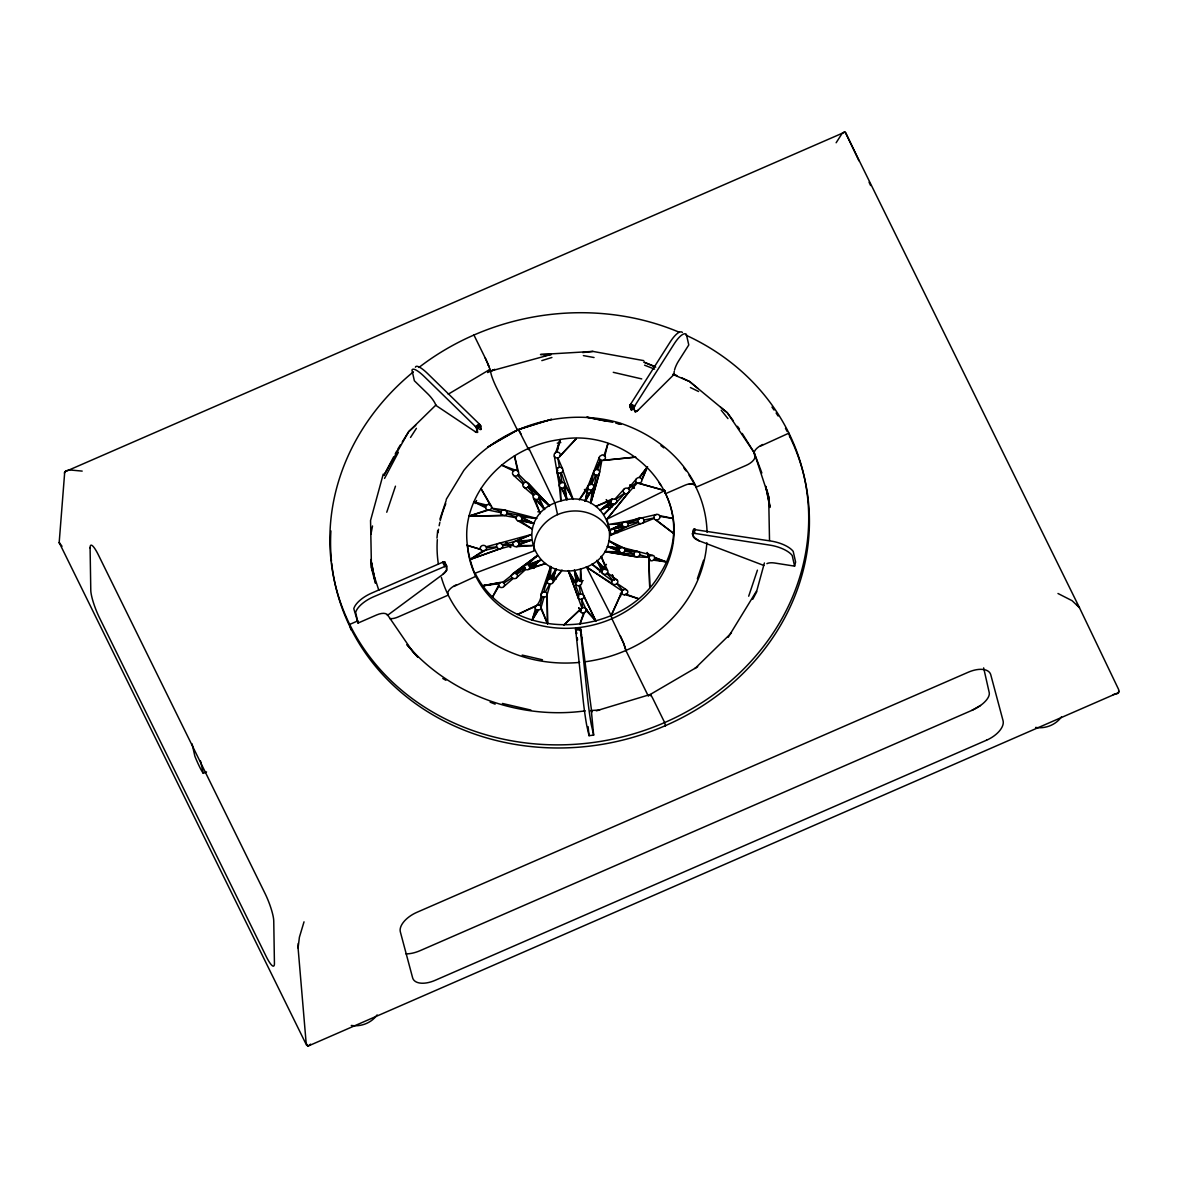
<?xml version="1.0" encoding="UTF-8"?>
<svg xmlns="http://www.w3.org/2000/svg" width="1178" height="1178" viewBox="0 0 1178 1178"><rect width="100%" height="100%" fill="white"/><g stroke="black" fill="none" stroke-linecap="round" stroke-linejoin="round"><path stroke-width="1.5" d="M386.605 614.18A10.646 4.697 -26.2 0 0 376.621 614.96L358.038 623.059L355.638 612.427A21.94 9.674 -26.2 0 1 373.397 596.863L446.462 565.764L446.624 570.314L442.913 574.304L387.4 615.417A10.646 4.697 -26.2 0 0 387.12 614.739M624.428 594.831A3.107 2.621 -18 0 1 623.088 594.551L622.706 594.301A3.107 2.621 -18 0 1 621.866 593.418L621.675 592.166L611.176 615.593L611.883 618.686L623.545 643.129L625.871 650.477L647.709 694.843A10.646 1.001 66.5 0 0 648.356 696.124M580.224 628.198L587.631 698.48A21.94 1.016 82.6 0 0 591.253 724.455L593.653 735.087L589.059 735.69L586.659 725.059A21.94 1.016 82.6 0 1 583.051 699.069L575.659 629.877C574.54 624.9 587.498 630.657 575.659 629.877L575.63 628.787L580.253 628.316L580.695 630.289M581.667 582.403L581.534 582.02A3.107 2.606 -12.6 0 0 580.371 580.828L580.548 569.018C630.878 555.677 609.983 486.367 560.816 500.959C510.486 514.3 531.396 583.596 580.548 569.018L581.711 582.801A3.107 2.606 -12.6 0 1 581.431 584.023L581.196 584.391A3.107 2.621 -12.3 0 1 580.15 585.289L579.237 585.628A3.107 2.621 -12.3 0 1 577.78 585.672L577.353 585.54A3.078 2.592 -11.9 0 1 576.248 584.862L568.252 570.623L581.888 607.922L580.032 610.101A3.107 2.606 -11.7 0 0 580.18 611.294L580.371 611.662A3.107 2.606 -12.2 0 0 581.284 612.531L582.182 612.825M682.401 332.402A21.94 6.612 -64 0 0 670.076 342.15L630.554 404.319L629.847 406.675L631.217 409.826A10.646 3.21 -64 0 0 634.044 408.339L631.217 409.826M674.552 369.936A10.646 3.21 -64 0 1 678.484 361.16L688.777 344.963L686.376 334.331A21.94 6.612 -64 0 0 674.037 344.079L634.515 406.263L633.823 408.619L635.192 411.77A10.646 3.21 -64 0 0 638.005 410.268L674.155 374.309A10.646 3.21 -64 0 1 674.258 371.261M310.594 1044.15L308.032 1046.108L306.501 1045.063L59.18 542.557L64.731 471.863L845.112 132.01L1079.446 607.657L1118.673 689.586L1118.747 692.502L308.032 1046.108L306.177 1043.428L298.078 947.937L299.403 937.217L304.027 921.829M580.371 580.813L579.488 580.518A3.107 2.621 -12.3 0 0 578.192 580.504C570.932 583.684 581.417 592.078 577.838 597.334M582.153 612.84A3.107 2.606 -12.2 0 0 583.596 612.825L584.524 612.501A3.107 2.606 -12.2 0 0 585.599 611.618L585.996 609.247L581.417 599.234A3.107 2.621 -12.2 0 1 579.959 599.263L579.532 599.116A3.078 2.592 -11.9 0 1 578.427 598.424L578.162 598.085M601.811 460.598L599.455 473.129L590.738 503.433L593.786 486.381A3.078 2.857 -22 0 0 593.241 485.189L592.932 484.85A3.107 2.886 -21.2 0 0 591.724 484.232L588.485 485.203L579.252 499.855L587.866 488.104A3.107 2.886 -21.2 0 1 587.748 486.735L599.705 456.357L602.385 454.782L605.094 456.284A3.136 2.901 -22.1 0 1 605.404 457.579L605.359 458.051A3.136 2.901 -22.1 0 1 604.785 459.317L601.811 460.598L599.587 459.125M453.928 586.438L475.838 576.307C468.034 557.356 463.764 536.432 469.035 516.126L488.517 510.059A3.122 2.857 0.5 0 0 489.93 509.794L490.342 509.573A3.078 2.812 0.8 0 0 491.52 508.189L504.405 509.941L536.667 518.394L518.659 515.434A3.063 2.798 -0.1 0 0 517.51 515.817A3.063 2.798 -0.3 0 0 516.553 516.671L516.052 518.202A3.107 2.842 0 0 0 516.391 519.483L516.641 519.866A3.107 2.827 0.6 0 0 517.76 520.735L532.132 528.966L520.116 520.912A3.107 2.827 0.6 0 1 518.659 521L517.746 520.735M298.27 943.431L298.078 947.937M520.116 515.537L522.222 518.688A3.078 2.812 1.1 0 1 521.353 520.234L520.116 520.912M436.979 538.125L437.686 530.556M593.535 472.039L594.375 474.528A3.092 2.871 -22.3 0 0 595.582 475.176L596.539 475.279A3.092 2.871 -22.2 0 0 598.336 474.646L599.278 473.556M516.082 517.79L502.432 515.228A3.122 2.857 0.5 0 1 501.313 514.33L501.077 513.961A3.107 2.842 -0.1 0 1 500.768 512.68L501.268 511.164A3.063 2.798 -0.1 0 1 502.24 510.324L502.623 510.133M552.983 582.536L553.292 581.77A3.107 2.621 -6.8 0 0 553.204 580.533L562.127 570.108L552.983 582.536A3.107 2.621 -6.8 0 1 552.026 583.493L551.613 583.728A3.107 2.621 -6.8 0 1 550.229 584.038L546.828 595.67A3.107 2.621 -6.7 0 1 545.856 596.628L545.443 596.834A3.107 2.636 -6.5 0 1 544.03 597.143L540.687 608.776A3.107 2.621 -6.7 0 1 539.701 609.733L536.918 610.116L535.18 608.805A3.136 2.651 -6.2 0 1 534.9 607.612C538.596 603.71 540.952 600.058 541.394 593.359L550.627 566.53C552.438 576.822 544.899 581.844 544.103 591.871M620.909 552.88L618.877 550.052A3.063 2.621 -23.5 0 1 619.422 548.845C620.953 546.327 625.901 547.623 624.767 550.818A3.092 2.665 -22.6 0 1 624.016 551.952L623.633 552.276A3.078 2.651 -22.7 0 1 622.337 552.865L604.697 551.569L636.267 556.87L648.872 557.415A3.092 2.665 -23.3 0 1 650.536 555.677L653.186 555.545A3.136 2.695 -22.8 0 1 654.291 556.252L654.6 558.711L653.024 560.404A3.136 2.695 -22.8 0 1 651.64 560.787L651.169 560.787A3.136 2.695 -22.8 0 1 649.873 560.389L648.739 557.842M593.697 487.766L592.181 489.547L590.738 503.433L599.028 473.954M547.21 581.063L547.196 581.903A3.078 2.606 -6.2 0 0 547.726 583.007L548.035 583.331A3.107 2.621 -6.8 0 0 549.257 583.935M491.638 507.762L491.138 505.642L488.649 504.405A3.136 2.871 0.1 0 0 487.339 504.64L485.63 506.378L486.028 508.837A3.122 2.857 0.5 0 0 487.118 509.721M635.384 556.679L634.309 555.928A3.092 2.665 -23.2 0 1 633.764 554.382L633.926 553.513A3.092 2.665 -23.2 0 1 635.605 551.746L638.24 551.613A3.092 2.665 -23.2 0 1 639.286 552.335L639.551 552.703A3.107 2.68 -22.8 0 1 639.845 553.91L639.683 554.779A3.107 2.68 -22.8 0 1 638.903 555.928L638.535 556.222A3.078 2.651 -22.8 0 1 637.224 556.796L636.738 556.87M549.051 579.031L550.627 566.53L547.328 580.666M613.134 504.213L611.824 503.728A3.078 2.798 -27 0 1 610.793 502.329L612.074 499.074L616.006 499.266A3.092 2.812 -25.5 0 1 616.683 500.385L616.771 500.827A3.078 2.798 -26 0 1 616.595 502.152L604.005 514.403L613.134 504.213A3.122 2.842 -26.5 0 0 614.548 504.051M527.95 564.468L529.275 564.998A3.078 2.651 -1 0 1 530.291 566.397L528.951 569.327A3.107 2.68 -1.9 0 1 527.567 569.754L527.096 569.769A3.107 2.68 -1.9 0 1 525.712 569.416L524.961 568.886A3.092 2.68 -2.1 0 1 524.284 567.796L524.195 567.369A3.078 2.665 -1.6 0 1 524.254 566.544A3.151 2.724 -1.5 0 1 524.696 565.661A3.181 2.754 -1.2 0 1 525.447 564.954L537.374 555.56L527.95 564.468L525.447 564.954M548.477 579.326L550.627 566.53M554.337 456.107L559.506 486.485A3.122 2.916 -12.8 0 0 560.713 487.854L562.083 488.266A3.063 2.871 -13.7 0 0 563.496 488.045L565.455 485.086L561.332 472.687A3.092 2.901 -13.7 0 0 562.613 471.318L562.878 470.42A3.107 2.916 -14.3 0 0 562.686 469.094L557.827 457.889A3.078 2.886 -13.6 0 1 555.928 457.712L555.515 457.506A3.122 2.916 -13.1 0 1 554.337 456.107L554.161 455.238A3.122 2.916 -13.1 0 1 554.44 453.869L554.676 453.471M654.026 518.379L642.054 523.356A3.092 2.739 -25.7 0 1 640.655 523.636L639.728 523.488A3.092 2.739 -26.5 0 1 638.358 522.443L625.282 527.258L622.279 525.741A3.063 2.695 -26.9 0 1 622.102 524.46L622.161 524.092A3.122 2.768 -26.6 0 1 623.898 522.031L656.794 514.403A3.122 2.768 -26.4 0 1 658.207 514.521L658.605 514.712A3.092 2.739 -25.8 0 1 659.562 515.596L659.886 516.406A3.092 2.739 -25.8 0 1 659.813 517.702L659.4 518.541A3.092 2.739 -25.8 0 1 658.34 519.513L657.913 519.719A3.092 2.739 -25.8 0 1 656.514 519.984L655.586 519.822A3.092 2.739 -26.4 0 1 654.232 518.776L653.908 517.967A3.092 2.739 -26.4 0 1 653.952 516.73A3.122 2.768 -26.4 0 1 655.321 514.933L656.337 514.491M370.952 534.208L372.513 525.977M558.298 457.756L558.74 457.55A3.092 2.901 -13.8 0 0 560.036 456.18L560.301 455.282A3.107 2.916 -14.2 0 0 560.124 453.957L559.933 453.545A3.092 2.901 -13.8 0 0 559.005 452.617L558.608 452.381A3.078 2.886 -13.6 0 0 557.282 452.175M591.238 484.129L593.521 472.952L589.53 484.438M480.447 547.328L480.874 546.548A3.122 2.783 1.1 0 1 484.129 545.443L484.762 545.635A3.122 2.783 1.1 0 1 486.161 546.813L531.278 534.532L514.094 541.718A3.092 2.754 0.9 0 0 513.078 542.808L512.901 543.22A3.107 2.768 0.7 0 0 512.857 544.472L513.21 545.311A3.107 2.768 0.7 0 0 514.197 546.253L514.624 546.459A3.122 2.768 1 0 0 516.067 546.71L516.995 546.533A3.122 2.768 1 0 0 518.497 545.488L518.997 544.265A3.063 2.724 1.8 0 0 518.821 542.999L518.32 542.233A3.122 2.768 1 0 0 516.524 541.232M534.473 550.759L475.132 573.2C510 643.247 620.173 639.801 659.076 575.32C704.886 506.761 635.251 425.685 560.124 439.527L556.841 452.146A3.092 2.901 -13.8 0 0 554.661 453.515M587.866 488.104L585.171 501.239L592.181 489.547M593.8 487.309L596.539 475.279M763.83 565.455L699.276 540.879L693.4 536.947L692.487 533.943L693.621 529.452L770.986 541.055A21.94 9.041 13.7 0 1 793.206 551.392L795.606 562.024L794.605 566.132L774.815 563.04A10.646 4.388 13.7 0 0 766.878 563.658M699.276 540.879A10.646 4.388 13.7 0 1 694.313 538.007L692.487 533.811L693.945 529.275M692.944 533.384L694.431 529.187M693.43 533.295L694.726 529.172M604.844 455.901L607.936 443.502L604.167 455.268M556.841 452.146L560.124 439.527C518.511 444.813 479.402 474.557 469.035 516.126L503.816 515.552A3.122 2.857 0.5 0 0 505.244 515.272L506.039 514.771A3.092 2.827 0.9 0 0 506.805 513.652L506.982 512.783L519.645 515.434M383.262 474.071L370.555 520.47L371.453 567.678L374.516 580.091M764.404 562.966L756.88 590.458L728.195 637.283M553.027 580.165L556.193 568.738L549.419 578.899L550.229 578.781A3.107 2.621 -6 0 1 551.407 578.928L553.204 580.533M588.043 488.502L585.171 501.239L591.754 489.739M535.416 609.159L532.044 620.291L538.361 610.204M538.096 494.51L537.256 494.053A3.078 2.871 -5.4 0 0 535.843 493.891L535.372 493.98A3.122 2.916 -5.1 0 0 534.061 494.627L533.472 495.349A3.122 2.916 -5.1 0 0 533.016 496.689L534.208 499.03L536.977 499.56A3.078 2.871 -4.4 0 0 538.582 498.574L539.2 497.322A3.122 2.916 -5.1 0 0 539.141 495.982L528.554 486.411A3.092 2.886 -4.9 0 0 528.966 484.673L518.482 474.219A3.078 2.871 -4.9 0 0 518.688 472.893L514.462 455.695L517.598 470.95A3.107 2.901 -5 0 1 518.482 471.995M541.085 594.124L542.911 592.122M527.862 482.73L527.008 482.273A3.078 2.871 -5.2 0 0 525.579 482.096L525.093 482.185A3.092 2.886 -4.9 0 0 523.857 482.833L522.796 485.262A3.122 2.901 -4.4 0 0 523.282 486.543L533.472 495.349M633.823 408.619L634.692 405.983L630.716 404.054L629.847 406.675L633.823 408.619L635.192 411.77L638.005 410.268M583.611 612.825L579.856 624.252L584.524 612.501M693.621 529.452L694.402 532.854M386.752 512.239L395.469 486.175M439.939 519.086L446.138 500.547M697.347 578.81L703.56 560.272M748.693 596.215L757.425 570.152M555.736 452.529L560.124 439.527M601.884 571.345L602.518 570.167A3.078 2.577 -18.2 0 1 604.137 569.151L607.436 570.034A3.107 2.621 -18.4 0 1 607.907 571.183L607.907 571.595A3.107 2.636 -17.9 0 1 607.495 572.817L606.876 573.509A3.107 2.636 -17.9 0 1 605.595 574.201L605.139 574.29A3.078 2.606 -17.7 0 1 603.74 574.231L591.886 564.085L601.884 571.345A3.107 2.636 -17.9 0 0 601.87 572.611L602.282 573.303M552.467 579.502L556.193 568.738L551.407 578.928M536.093 609.748L532.044 620.291L537.875 610.233M552.099 579.237L556.193 568.738M595.921 469.551L600.5 460.127L595.921 469.551L593.903 471.038M596.569 469.448L597.526 469.551L601.34 460.51M503.845 586.585A3.122 2.695 -1.6 0 0 504.596 585.054L504.596 584.641A3.078 2.665 -1.4 0 0 503.875 583.095L502.697 582.374A3.078 2.665 -1.4 0 0 501.283 582.182L498.5 584.259L499.87 587.159A3.122 2.695 -1.6 0 0 501.239 587.527L501.725 587.527A3.122 2.695 -1.6 0 0 503.124 587.13L513.225 578.472L514.639 578.634A3.122 2.695 -1.8 0 0 516.038 578.221L525.712 569.416M591.709 484.217L595.582 475.176M636.149 479.122A3.136 2.842 -26.2 0 0 635.722 480.433L635.781 480.918A3.078 2.798 -26.5 0 0 636.503 482.509L637.239 483.024A3.136 2.842 -26.2 0 0 638.564 483.333L640.022 482.995A3.136 2.842 -26.2 0 0 641.141 482.126L641.421 481.728A3.136 2.842 -26.2 0 0 641.848 480.433L647.473 466.738L639.006 477.576A3.151 2.871 -26 0 0 636.812 478.43L628.227 488.546A3.048 2.768 -25.7 0 0 627.152 488.09L625.385 488.222A3.122 2.842 -26 0 0 624.266 488.899L615.255 498.75M621.675 592.578L611.176 615.593L586.408 566.942L622.117 590.973A3.107 2.621 -18 0 0 621.645 592.181M538.39 604.977C542.248 606.125 540.025 595.862 544.03 597.143M545.296 592.033L549.728 584.023M641.774 479.534L647.473 466.738L639.713 477.635M498.485 585.495L492.507 597.04L498.854 586.276M518.482 474.219L517.628 475.338A3.078 2.871 -4.6 0 1 515.861 476.045L515.375 476.045A3.122 2.901 -4.6 0 1 513.608 475.382L512.975 474.719A3.122 2.901 -4.6 0 1 512.518 473.423L512.518 472.982A3.107 2.901 -5 0 1 512.945 471.701L513.549 471.009A3.107 2.901 -5 0 1 514.86 470.361M393.614 456.976L383.881 475.382L408.707 431.634L436.022 404.938M395.248 453.898L396.868 450.835M384.558 478.415L398.355 452.323M752.757 599.249L756.821 591.577M479.549 429.263A10.646 2.415 49.9 0 0 480.977 429.425L479.343 424.051L427.805 373.75A21.94 4.962 49.9 0 0 415.422 367.212M836.13 142.759L842.123 133.408L844.302 131.892L845.701 132.716L858.939 160.782M446.197 499.443L463.852 470.375C500.871 425.287 564.483 406.719 620.246 423.138M533.796 568.208L536.255 563.835M557.238 468.653L557.003 469.065A3.122 2.916 -12.9 0 0 556.723 470.42M533.472 568.414L536.181 563.879M650.683 694.902L650.197 695.712A10.646 1.001 66.5 0 1 653.363 699.599L664.657 722.556L665.467 726.119M397.678 449.304L400.432 444.886M402.272 441.941L408.707 431.634L415.731 425.287M1119.1 691.177L1117.627 693.533L1113.225 694.608M410.518 437.45L416.408 428.321M64.334 472.996L65.732 470.964L69.414 469.919L82.18 471.097M611.029 534.724L606.906 519.203L629.111 491.727A3.078 2.798 -26 0 0 629.317 490.401L629.229 489.96A3.122 2.842 -26 0 0 628.581 488.841L628.227 488.546M473.924 335.023L485.218 357.979A10.646 1.001 66.5 0 1 487.913 363.928L488.517 365.43A10.646 1.001 66.5 0 1 489.974 369.377L487.618 372.528L494.863 369.421L490.46 371.099L491.182 374.28A10.646 1.001 66.5 0 0 496.468 387.547L517.495 430.279M528.274 486.794L537.256 494.053L527.935 487.118A3.092 2.886 -4.5 0 1 526.654 487.766L525.683 487.854A3.122 2.901 -4.4 0 1 523.901 487.206M606.42 564.365L599.455 572.11M612.192 583.508L611.75 582.359A3.107 2.621 -18.4 0 1 612.162 580.783L612.796 580.062A3.092 2.606 -18.2 0 1 614.077 579.385L615.034 579.237M612.81 584.082L613.635 584.45A3.078 2.606 -17.8 0 0 615.019 584.538L615.505 584.421A3.107 2.636 -17.9 0 0 616.757 583.773L617.39 583.081A3.107 2.636 -17.9 0 0 617.832 581.858L617.832 581.446A3.107 2.621 -18.4 0 0 617.39 580.298L607.495 572.817M622.117 590.973L622.735 590.281A3.092 2.606 -18.1 0 1 624.031 589.604L624.988 589.471A3.107 2.621 -18.2 0 1 626.343 589.766L627.329 590.546A3.107 2.621 -18.2 0 1 627.771 591.709L627.756 592.107A3.107 2.621 -18 0 1 627.314 593.329L624.443 594.802M628.286 492.89L606.906 519.203L664.848 490.578L665.541 493.685L684.816 485.292A10.646 4.697 -26.2 0 1 695.594 485.748L695.933 487.265A135.691 121.113 -12.7 0 1 707.065 532.309M616.109 502.962L624.723 493.494A3.092 2.812 -26.6 0 0 626.563 493.729L627.918 493.184M531.97 567.472L537.08 562.362L532.338 567.811L537.08 562.362L528.672 566.029M628.625 492.551L637.239 483.024M560.036 456.18L576.351 438.569L560.198 455.739M532.029 567.428L537.08 562.362M731.45 632.91L695.005 668.486L697.7 666.66M580.327 609.276L563.629 625.223L580.15 609.674M562.392 482.435L561.965 482.479A3.107 2.901 -13.5 0 0 560.816 482.877L559.565 484.246A3.122 2.916 -12.8 0 0 559.3 485.616M502.697 582.374L514.153 573.303A3.092 2.68 -1.3 0 1 516.008 573.657L524.696 565.661M476.118 427.187L477.532 432.326A10.646 2.415 49.9 0 1 474.984 431.531L435.86 405.379A10.646 2.415 49.9 0 0 427.791 393.85L414.361 380.759L411.976 370.113A21.94 4.962 49.9 0 1 424.36 376.651L476.118 427.187L479.564 424.286M476.324 427.452L479.785 424.536M476.722 427.967L480.182 425.067M477.031 428.453L480.491 425.552M477.149 428.674L480.609 425.773M477.281 429.028L480.742 426.127L479.122 423.815L475.662 426.716L477.281 429.028L477.532 432.326L474.984 431.531M610.69 501.43L600.265 510.103L612.663 504.125M628.566 488.841L636.503 482.509M610.705 501.887L600.265 510.103L611.824 503.728M616.006 499.266L624.325 493.258M513.652 573.377L537.374 555.56L512.563 573.833M626.637 526.757L627.035 526.478A3.078 2.724 -25.9 0 0 627.889 525.373L628.065 524.946A3.092 2.739 -25.5 0 0 628.095 523.636L626.372 521.825A3.122 2.768 -26.6 0 0 624.944 521.692M642.496 523.135L642.894 522.855A3.078 2.724 -26 0 0 643.762 521.766L643.939 521.339A3.092 2.739 -25.7 0 0 643.998 520.028L643.659 519.233A3.107 2.754 -25.8 0 0 642.702 518.364L642.29 518.187M530.38 567.222L541.1 559.859L528.421 564.586M499.693 543.294L500.989 543.544A3.092 2.754 1.5 0 1 502.388 544.707L502.726 545.532A3.092 2.754 1.6 0 1 502.653 546.813L502.24 547.593A3.122 2.768 1.1 0 1 500.709 548.639L499.781 548.786A3.122 2.768 1.1 0 1 498.338 548.521L497.926 548.315A3.107 2.768 0.7 0 1 496.939 547.372L483.024 550.848L469.86 559.594L500.709 548.624L513.21 545.311M760.252 446.226L788.907 433.151L789.702 436.714M503.875 583.095L512.047 577.75L513.225 578.472M516.008 573.657L516.759 574.201L524.961 568.886M530.38 566.809L541.1 559.859L529.275 564.998M448.229 394.203L489.974 369.377L490.46 371.099L551.23 354.445L540.481 354.519L592.902 351.412L643.762 360.63M615.417 503.61L614.548 504.051M695.418 668.073L650.168 694.519L599.558 709.819M640.655 523.636L610.101 535.43L624.34 527.258M405.939 953.827A21.307 9.395 -26.2 0 0 420.31 950.572L971.865 710.378L980.464 705.519M610.101 535.43L626.21 526.993M609.527 530.822A39.684 35.414 -12.7 0 0 557.577 514.639C543.706 520.558 532.809 534.827 533.973 550.332M535.872 605.757L517.466 614.504L535.283 606.434M561.332 472.687L560.433 473.041A3.092 2.901 -13.6 0 1 558.99 473.026L558.107 472.672A3.122 2.916 -12.9 0 1 556.914 471.288L560.419 483.157M612.501 498.824L595.818 506.422L610.881 500.547M622.102 524.46L609.998 529.864L623.456 526.978M581.873 599.101L582.33 598.895A3.107 2.621 -12.2 0 0 583.39 598.012L583.625 597.644A3.107 2.606 -12.5 0 0 583.935 596.421L580.15 585.289M502.388 544.707L515.92 541.203L531.278 534.532M357.817 620.894L349.675 624.428L350.882 629.774M695.933 487.265L746.219 465.354A10.646 4.697 -26.2 0 0 754.892 456.431L754.215 453.412A10.646 4.697 -26.2 0 1 762.873 444.489M516.892 571.168L525.3 567.501M616.256 527.891L621.292 525.697M628.036 522.767L639.801 517.628M192.088 743.863L194.856 756.173A15.064 1.428 66.5 0 0 203.308 773.328L206.548 771.914M986.546 740.196L434.991 980.39A21.366 11.265 -26.9 0 1 412.609 977.755L400.358 931.916A21.366 11.265 -26.9 0 1 416.835 912.346L968.404 672.167A21.366 11.265 -26.9 0 1 990.772 674.788L1003.038 720.627A21.366 11.265 -26.9 0 1 986.546 740.211M627.962 523.238L640.42 518.143M518.909 544.692L531.381 540.113L515.92 541.203M499.781 548.786L469.86 559.594L484.894 550.538A3.122 2.783 1 0 0 485.984 549.684L486.219 549.316A3.078 2.739 1.4 0 0 486.485 547.623L486.352 547.21M581.888 607.922L582.683 607.686A3.078 2.577 -12.1 0 1 584.45 607.833L584.848 608.01A3.122 2.621 -12.4 0 1 585.805 608.879L595.832 621.012L583.773 595.641A3.107 2.606 -12.5 0 0 582.609 594.434M528.951 569.327L545.561 563.54L530.174 568.046M500.768 512.68L487.559 509.897L469.035 516.126L502.873 515.404M518.997 544.265L531.381 540.113L518.32 542.233M627.491 522.502L639.433 518.585A3.092 2.739 -26.5 0 0 638.064 520.396A3.092 2.739 -26.7 0 0 638.02 521.648L638.358 522.443M692.487 533.943L694.343 533.339L769.985 545.149A21.94 9.041 13.7 0 1 792.205 555.486L794.605 566.132M541.821 360.615L551.908 357.479M442.913 574.304A10.646 4.697 -26.2 0 0 446.624 570.314L446.624 566.014L444.474 565.926L442.634 562.186L444.798 562.274L444.798 566.574L444.798 562.274L443.252 561.98L371.571 593.138A21.94 9.674 -26.2 0 0 353.798 608.687L358.038 623.059M536.785 605.212L537.566 605.006M622.764 526.463L609.998 529.864L622.161 524.092L608.923 524.401L624.502 521.795M596.259 710.835L599.661 710.01L590.62 710.54M689.13 484.32L692.001 483.672L695.594 485.748M643.998 520.028L653.908 517.967M628.095 523.636L638.02 521.648M544.251 355.815L551.23 354.445M500.297 582.403L482.744 585.79L498.75 583.67M499.678 582.712L482.744 585.79L499.148 583.139M575.586 629.111L580.18 628.522M575.6 629.332L580.194 628.728M582.683 352.575L592.902 351.412M486.485 547.623L496.748 546.96M603.254 460.436L635.811 457.093L603.696 460.245M502.726 545.532L512.857 544.501M557.253 468.638A3.122 2.916 -12.9 0 1 558.313 467.681A3.092 2.901 -13.7 0 1 559.373 467.342L559.844 467.268A3.063 2.857 -13.6 0 1 562.201 468.299L562.48 468.682M516.524 546.651L532.456 545.561L518.497 545.488M585.201 710.864C519.66 719.935 450.467 695.064 407.043 644.881M622.072 530.218L618.494 530.394L621.955 530.233M515.817 470.287L501.504 465.06L513.549 471.009M619.157 551.687L604.697 551.569L634.971 556.487M614.916 530.895L620.305 530.954M614.842 530.91L620.158 530.984M590.796 489.945L590.311 489.93A3.078 2.857 -22.4 0 1 588.617 489.209M693.724 533.281L695.344 529.231L693.489 529.85L694.711 532.559M624.87 550.391L637.269 551.407L624.885 549.522M521.928 516.951L536.667 518.394M621.366 552.938L633.764 554.382M653.437 560.154L666.188 561.862L654.747 557.43M659.886 516.406L672.933 518.467L659.562 515.596M583.36 355.609L594.051 357.523M483.024 550.848L481.669 550.376A3.107 2.768 0.7 0 1 480.698 549.419L467.048 545.311L480.698 549.419M654.143 559.491L666.188 561.862L654.777 557.857M619.422 548.845L607.421 546.43L618.98 551.319M605.757 421.091L586.777 417.189L612.854 422.313M616.109 423.211L621.292 424.271L616.227 423.093M614.666 531.882L618.097 532.603M520.558 520.75L533.958 523.533L522.104 517.348M613.267 372.322L641.745 378.918M522.193 655.086L542.454 659.783M502.417 703.457L530.91 710.069M485.513 507.615L473.792 501.916L486.588 505.067M623.677 547.858L652.759 555.412M521.353 520.234L533.958 523.533L522.266 518.232M638.594 483.319L664.848 490.578L639.08 483.289M639.683 554.779L648.872 557.415M624.767 550.818L633.926 553.513M625.4 594.669L638.476 598.718L626.298 594.272M491.52 508.189L501.062 511.517M506.805 513.652L516.332 517.024M618.833 550.494L607.421 546.43L620.32 548.035L609.232 541.011L623.265 547.682M473.792 501.916L485.63 506.378M653.878 366.093L643.895 362.147L655.748 367.168M644.587 365.18L654.556 369.126M490.136 702.176L495.128 704.149M672.667 374.354L689.601 381.539L727.282 412.712L733.379 420.87M1057.977 593.491L1072.113 600.706L1079.446 607.657L1076.854 604.373M620.88 423.373C652.141 433.975 680.398 455.106 695.314 485.056M582.609 594.419L581.755 594.11A3.107 2.621 -12.2 0 0 579.134 594.596M673.742 374.089L676.923 375.576M681.679 377.814L689.601 381.539L697.921 388.49M690.396 387.533L698.598 391.508M630.392 404.614L634.368 406.557M630.245 404.923L634.22 406.852M630.009 405.526L633.985 407.455M629.877 406.071L633.838 408M629.832 406.307L633.808 408.236M621.748 547.52L609.232 541.011L620.673 547.844M505.303 510.221L506.407 511.105M442.766 678.469L445.888 680.28M640.39 477.87L641.392 478.724M586.408 566.942L612.472 583.817M475.426 426.613L478.43 428.63M617.11 583.449L626.343 589.751M630.053 485.1L634.441 488.104L629.95 484.997M606.199 505.671L610.351 508.705M602.915 573.877L612.177 580.739M655.586 519.822L673.212 533.089L656.043 519.94M607.333 506.245L610.189 508.454M720.538 407.19L727.282 412.712L754.17 452.617L761.871 472.982M539.2 497.322L549.478 505.892L528.48 483.392M513.608 475.382L523.003 483.937M538.744 495.158L549.478 505.892L528.878 484.217M605.08 569.003L596.834 560.507L602.017 570.932M586.129 610.454L595.832 621.012L583.935 596.421M417.719 657.118L412.86 651.817L387.223 614.371M616.771 583.758L622.735 590.281M606.876 573.509L612.796 580.062M505.995 542.13L510.737 547.564L506.142 542.233M536.005 499.663L544.53 509.47L539.068 497.764M407.146 644.764L417.792 657.029M604.137 569.151L596.834 560.507L602.518 570.167M517.628 475.338L523.827 482.818M527.935 487.118L534.09 494.642M536.491 499.634L544.53 509.47L538.582 498.574M721.216 410.224L727.96 418.602M62.022 546.268L59.18 542.557L60.225 544.324M564.748 483.422L573.112 499.354L562.878 470.42M737.428 426.303L739.46 429.013M606.567 500.164L611.765 507.232M606.214 499.605L611.632 507.011M578.751 607.774L580.857 610.66A3.092 2.754 -12.7 0 1 581.181 608.54M578.899 608.142L581.004 611.073M742.214 433.445L754.17 452.617L768.689 496.851L769.882 507.453L765.803 486.691M575.689 582.565L568.252 570.623L577.824 596.524M620.35 593.462L620.57 593.83A3.092 2.754 -12.7 0 1 620.732 594.242M490.828 505.288L480.904 488.458L490.048 504.744M565.366 485.999L573.112 499.354M518.453 429.602L528.731 449.76M444.636 562.024L446.624 566.014M444.489 561.95L446.315 565.676M444.077 561.862L445.917 565.602M443.546 561.906L445.372 565.631M443.252 561.98L445.078 565.705M576.145 581.726L574.452 570.255L579.488 580.518M528.789 448.2L554.956 503.021L557.577 514.639M869.07 182.237L870.616 185.535M561.597 488.207L566.913 499.722L564.969 486.853M607.436 570.034L601.148 556.296L606.007 569.121M485.218 357.979L488.517 365.43M533.339 497.97L540.231 513.667L535.062 499.472M540.879 608.408L547.564 623.884L547.21 594.478A3.122 2.651 -6.6 0 0 546.916 593.285L546.371 592.622A3.107 2.636 -6.5 0 0 542.867 592.122M612.383 574.952L614.563 580.003M612.265 574.82L614.401 579.812M562.083 488.266L566.913 499.722L564.35 487.545M576.498 581.343L574.452 570.255L578.221 580.518M487.913 363.928L488.929 366.8M647.193 552.482L649.608 559.388M647.296 552.673L649.667 559.506M556.914 471.288L560.816 482.877M491.388 506.025L491.668 506.864M378.83 590.281L371.453 567.678L370.805 559.506M489.974 369.377L490.46 371.099M574.452 570.255L577.456 580.739M766.996 490.019L768.689 496.851L769.514 540.422M983.645 667.882L989.211 692.531A21.307 9.395 -26.2 0 1 971.865 710.378M576.101 630.878L575.659 628.919L576.631 633.69L576.351 632.1M200.54 761.032L203.308 773.328M765.862 486.367L769.749 505.656M580.253 628.316L581.534 635.001M580.945 631.496L591.754 712.204L591.385 711.114L593.653 735.087M557.827 457.889L559.403 467.313M560.433 473.041L561.965 482.479M581.417 599.234L582.683 607.686M579.237 585.628L580.459 594.11M581.844 637.121L582.153 639.359M577.249 637.71L577.559 639.948M588.087 726.635L589.059 735.69M559.373 486.058L560.816 500.959L560.713 487.854M599.617 472.216L599.587 471.76A3.078 2.857 -22 0 0 599.057 470.552L598.733 470.213A3.092 2.871 -21.4 0 0 597.526 469.551M480.742 426.127L480.977 429.425M541.026 594.551L541.055 594.964A3.078 2.606 -6.3 0 0 541.571 596.083L541.88 596.392A3.107 2.636 -6.5 0 0 543.058 597.025M648.813 559.108L649.755 587.704L648.99 559.491M547.034 595.288L547.564 623.884L541.07 607.598A3.136 2.651 -6.2 0 0 540.864 606.434L540.555 606.052A3.078 2.606 -6.1 0 0 539.185 605.139M90.088 547.947L90.78 590.193A21.366 3.902 69 0 0 99.394 617.596L266.169 956.433A21.366 3.902 69 0 0 274.43 963.339L273.752 921.122A21.366 3.902 69 0 0 265.153 893.719L98.363 554.882A21.366 3.902 69 0 0 90.102 547.976M1061.466 716.887A24.738 22.073 -12.7 0 1 1035.609 727.43M789.599 436.258A240.606 214.764 -12.7 0 1 629.832 738.238A240.606 214.764 -12.7 0 1 331.651 562.966M331.474 561.214A240.606 214.764 -12.7 0 1 330.9 530.91M771.973 407.117A240.606 214.764 -12.7 0 1 774.064 410.047M776.111 413.007A240.606 214.764 -12.7 0 1 778.098 416.011M785.476 428.336A240.606 214.764 -12.7 0 1 787.169 431.487M377.137 1014.906A24.738 22.073 -12.7 0 1 351.28 1025.449M583.169 580.621A39.684 35.414 -12.7 0 1 580.136 581.358M577.073 581.858A39.684 35.414 -12.7 0 1 572.42 582.226M555.972 579.34A39.684 35.414 -12.7 0 1 548.168 575.159M686.023 335.215A240.606 214.764 -12.7 0 1 763.197 646.855A240.606 214.764 -12.7 0 1 407.087 694.681A240.606 214.764 -12.7 0 1 413.419 371.836M418.926 367.462A240.606 214.764 -12.7 0 1 679.397 332.299M517.834 429.381A10.646 1.001 66.5 0 1 521.132 434.299M666.336 495.334A103.929 92.767 -12.7 0 1 593.579 624.9A103.929 92.767 -12.7 0 1 467.43 544.781M475.161 503.492A103.929 92.767 -12.7 0 1 476.604 500.444M557.238 443.149A103.929 92.767 -12.7 0 1 560.816 442.634M659.003 482.597A103.929 92.767 -12.7 0 1 661.049 485.675M663.862 490.431A103.929 92.767 -12.7 0 1 665.541 493.685M456.563 584.7A10.646 4.697 -26.2 0 0 447.89 593.609L448.229 595.126L397.943 617.036A10.646 4.697 -26.2 0 1 389.638 618.524M706.859 542.749A135.691 121.113 -12.7 0 1 584.965 661.786M579.679 662.389A135.691 121.113 -12.7 0 1 441.352 577.367M438.349 563.864A135.691 121.113 -12.7 0 1 437.318 539.642M438.01 532.692A135.691 121.113 -12.7 0 1 438.525 529.216M439.144 525.756A135.691 121.113 -12.7 0 1 439.865 522.31M440.277 520.602A135.691 121.113 -12.7 0 1 445.785 503.713M660.946 445.637A135.691 121.113 -12.7 0 1 663.818 447.846M683.888 468.019A135.691 121.113 -12.7 0 1 685.994 470.832M688.997 475.146A135.691 121.113 -12.7 0 1 695.153 485.704M540.172 511.635A3.092 2.754 -12.7 0 1 539.715 511.797M538.287 511.885A3.092 2.754 -12.7 0 1 537.831 511.767M515.861 470.258A3.107 2.901 -5 0 1 517.245 470.67M506.422 511.046A3.122 2.857 0.5 0 1 507.011 512.724M502.638 510.103A3.107 2.842 -0.1 0 1 503.919 509.868M498.427 543.47A3.122 2.768 1.1 0 0 497.087 544.442L496.674 545.267A3.107 2.768 0.7 0 0 496.601 546.533M480.359 548.595A3.107 2.768 0.7 0 1 480.433 547.299M620.246 635.693A10.646 1.001 66.5 0 1 625.533 648.96M586.894 609.438A3.092 2.754 -12.7 0 1 586.202 611.5M584.435 595.935A3.092 2.754 -12.7 0 1 584.082 596.76M578.84 597.069A3.092 2.754 -12.7 0 1 578.369 595.435M516.759 574.201A3.092 2.665 -1.2 0 1 517.422 575.306L517.495 576.145A3.122 2.695 -1.8 0 1 516.759 577.691M512.018 577.721A3.122 2.695 -1.8 0 1 511.355 576.616L511.311 575.806A3.122 2.695 -1.8 0 1 511.767 574.511M623.987 492.978A3.092 2.812 -26.7 0 1 623.324 491.83L623.236 490.946A3.122 2.842 -26 0 1 623.928 489.238M562.392 482.524A3.063 2.871 -13.7 0 1 564.748 483.525M599.587 459.125A3.122 2.901 -21.5 0 1 599.322 457.344M557.783 470.582A3.092 2.754 -12.7 0 1 557.739 467.681M565.425 484.644A3.092 2.754 -12.7 0 1 564.807 485.336M559.712 483.76A3.092 2.754 -12.7 0 1 560.124 482.067M640.847 518.04A3.092 2.739 -26.5 0 1 642.246 518.173M615.049 579.252A3.107 2.621 -18.4 0 1 616.786 579.738M620.762 595.538A3.092 2.754 -12.7 0 1 620.129 596.731M499.251 440.189L487.692 447.125L517.849 429.779L499.251 440.189M537.993 423.314L519.527 429.234L551.628 419.28L537.993 423.314M588.161 493.302L584.421 489.474L588.131 493.258M375.517 583.331L371.497 562.524L375.576 583.301"/></g></svg>
